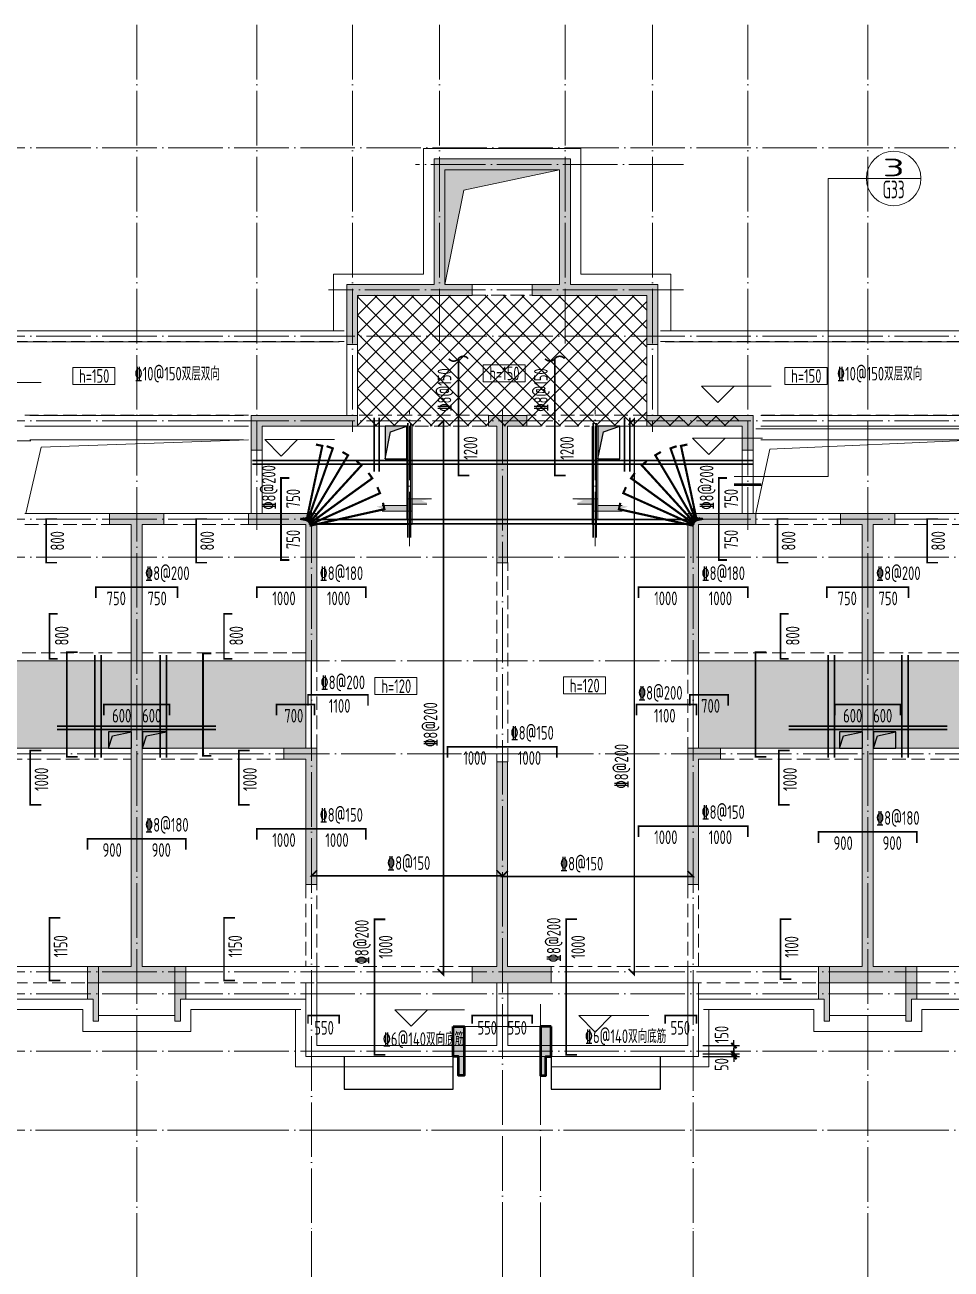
# Model space of a CAD drawing. Extents: x -129922 to 1190196, y -520662 to 139923.
# Drawn here: x 601586 to 618566, y -326059 to -303257 of the extents above; entities that cross this region are included whole.
import ezdxf
from ezdxf.enums import TextEntityAlignment as Align

# ---------------------------------------------------------------- set-up
doc = ezdxf.new("R2010")
doc.units = 0
doc.header["$LTSCALE"] = 1000
doc.header["$MEASUREMENT"] = 0
doc.linetypes.add('DASH', pattern=[0.35, 0.25, -0.1])
doc.linetypes.add('DOTE', pattern=[2.42, 2, -0.2, 0.02, -0.2])
for name, color, linetype, lineweight in [('A-墙体', 140, 'Continuous', 50), ('A-大样-填充', 8, 'Continuous', 9), ('A-平面-饰线', 11, 'Continuous', 15), ('A-标注-轴号', 3, 'Continuous', 15), ('A-轴线-塔楼', 1, 'DOTE', 9), ('A-轴线-隔墙', 41, 'DOTE', 9), ('S-基础-DQ', 6, 'Continuous', 20), ('S-墙柱-HATCH', 251, 'Continuous', 9), ('S-墙柱-WALL', 6, 'Continuous', 20), ('S-大样-DIM', 3, 'Continuous', 20), ('S-大样-HATCH', 251, 'Continuous', 9), ('S-大样-实线', 2, 'Continuous', 20), ('S-板-BEAM', 4, 'DASH', 20), ('S-板-BEAM-CON', 2, 'Continuous', 20), ('S-板-大样索引', 3, 'Continuous', 20), ('S-板-板厚', 191, 'Continuous', 20), ('S-板-板面填充', 251, 'Continuous', 20), ('S-板-标高', 3, 'Continuous', 20), ('S-板-楼板正筋', 107, 'Continuous', 20), ('S-板-楼板正筋文字', 107, 'Continuous', 20), ('S-板-楼板负筋', 1, 'Continuous', 20), ('S-板-楼板负筋文字', 7, 'Continuous', 20), ('S-板-模板线条', 140, 'Continuous', 20), ('S-板-洞口边线', 211, 'Continuous', 20), ('S-轴网-轴线', 1, 'DOTE', 9)]:
    doc.layers.add(name, color=color, linetype=linetype, lineweight=lineweight)
for name, color, linetype in [('DIM_SYMB', 3, 'Continuous'), ('HOLE', 5, 'Continuous'), ('HOLE_HATCH', 9, 'Continuous'), ('REIN', 1, 'Continuous'), ('楼板负筋文字', 7, 'Continuous'), ('楼板负筋钢筋', 1, 'Continuous')]:
    doc.layers.add(name, color=color, linetype=linetype)
doc.styles.add('TSSD_Dimension', font='tssdeng.shx', dxfattribs={"width": 0.7, "bigfont": 'HZTXT.SHX'})
doc.styles.add('TSSD_Rein', font='tssdeng.shx', dxfattribs={"width": 0.7, "bigfont": 'hztxt.shx'})
doc.dimstyles.new('TSSD_100_100$0', dxfattribs={"dimtxt": 250, "dimasz": 100, "dimexe": 100, "dimexo": 250, "dimgap": 100, "dimtad": 1, "dimdec": 0, "dimzin": 0, "dimdsep": 46, "dimtxsty": 'TSSD_Dimension', "dimblk": 'ARCHTICK', "dimcen": 0, "dimdle": 100, "dimclrd": 3, "dimclre": 3, "dimclrt": 7, "dimadec": 0, "dimazin": 0, "dimtfac": 1, "dimtdec": 0, "dimtix": 1, "dimtmove": 2, "dimatfit": 0, "dimldrblk": 'ARCHTICK', "dimfxl": 0, "dimtolj": 1, "dimtzin": 0, "dimarcsym": 0})
pattern_1 = [(0, (600536.2, -317512.57), (23.8125, 47.625), [0, -47.625])]

# ---------------------------------------------------------------- blocks, each defined once
blk = doc.blocks.new('sgfhgfjhg')
at = {"layer": 'S-墙柱-WALL'}
for points in [[(6310063, -1484257), (6310063, -1486557), (6308463, -1486557), (6308463, -1487657), (6308663, -1487657), (6308663, -1486757), (6310763, -1486757), (6310763, -1486557), (6310263, -1486557), (6310263, -1484457), (6312363, -1484457), (6312363, -1486557), (6311863, -1486557), (6311863, -1486757), (6313963, -1486757), (6313963, -1487657), (6314163, -1487657), (6314163, -1486557), (6312563, -1486557), (6312563, -1484257)], [(6306713, -1489597), (6306913, -1489597), (6306913, -1489157), (6308663, -1489157), (6308663, -1488957), (6306713, -1488957)], [(6311063, -1488957), (6311063, -1489157), (6311213, -1489157), (6311213, -1491657), (6311413, -1491657), (6311413, -1489157), (6311763, -1489157), (6311763, -1488957)], [(6315913, -1489597), (6315713, -1489597), (6315713, -1489157), (6313963, -1489157), (6313963, -1488957), (6315913, -1488957)], [(6304113, -1490757), (6304113, -1490957), (6304513, -1490957), (6304513, -1493457), (6304713, -1493457), (6304713, -1490957), (6305113, -1490957), (6305113, -1490757)], [(6307713, -1493457), (6307913, -1493457), (6307913, -1490757), (6306663, -1490757), (6306663, -1490957), (6307713, -1490957)], [(6314913, -1493457), (6314713, -1493457), (6314713, -1490757), (6315963, -1490757), (6315963, -1490957), (6314913, -1490957)], [(6318513, -1490757), (6318513, -1490957), (6318113, -1490957), (6318113, -1493457), (6317913, -1493457), (6317913, -1490957), (6317513, -1490957), (6317513, -1490757)], [(6304513, -1494657), (6304713, -1494657), (6304713, -1499057), (6305513, -1499057), (6305513, -1499357), (6303713, -1499357), (6303713, -1499057), (6304513, -1499057)], [(6318113, -1494657), (6317913, -1494657), (6317913, -1499057), (6317113, -1499057), (6317113, -1499357), (6318913, -1499357), (6318913, -1499057), (6318113, -1499057)], [(6307313, -1495057), (6307313, -1495257), (6307713, -1495257), (6307713, -1497557), (6307913, -1497557), (6307913, -1495057)], [(6315313, -1495057), (6315313, -1495257), (6314913, -1495257), (6314913, -1497557), (6314713, -1497557), (6314713, -1495057)], [(6311213, -1495307), (6311213, -1499057), (6310763, -1499057), (6310763, -1499357), (6312213, -1499357), (6312213, -1499057), (6311413, -1499057), (6311413, -1495307)]]:
    blk.add_lwpolyline(points, close=True, dxfattribs=at)
blk = doc.blocks.new('sfdhgfjhgjhgj')
at = {"layer": 'S-墙柱-HATCH'}
h = blk.add_hatch(color=256, dxfattribs=at)
h.dxf.hatch_style = 1
h.paths.add_polyline_path([(6514013, -1544014), (6514013, -1546314), (6512413, -1546314), (6512413, -1547414), (6512613, -1547414), (6512613, -1546514), (6514713, -1546514), (6514713, -1546314), (6514213, -1546314), (6514213, -1544214), (6516313, -1544214), (6516313, -1546314), (6515813, -1546314), (6515813, -1546514), (6517913, -1546514), (6517913, -1547414), (6518113, -1547414), (6518113, -1546314), (6516513, -1546314), (6516513, -1544014)])
h = blk.add_hatch(color=256, dxfattribs=at)
h.dxf.hatch_style = 1
h.paths.add_polyline_path([(6510663, -1549354), (6510863, -1549354), (6510863, -1548914), (6512613, -1548914), (6512613, -1548714), (6510663, -1548714)])
h = blk.add_hatch(color=256, dxfattribs=at)
h.dxf.hatch_style = 1
h.paths.add_polyline_path([(6515013, -1548714), (6515013, -1548914), (6515163, -1548914), (6515163, -1551414), (6515363, -1551414), (6515363, -1548914), (6515713, -1548914), (6515713, -1548714)])
h = blk.add_hatch(color=256, dxfattribs=at)
h.dxf.hatch_style = 1
h.paths.add_polyline_path([(6519863, -1549354), (6519663, -1549354), (6519663, -1548914), (6517913, -1548914), (6517913, -1548714), (6519863, -1548714)])
h = blk.add_hatch(color=256, dxfattribs=at)
h.dxf.hatch_style = 1
h.paths.add_polyline_path([(6508063, -1550514), (6508063, -1550714), (6508463, -1550714), (6508463, -1553214), (6508663, -1553214), (6508663, -1550714), (6509063, -1550714), (6509063, -1550514)])
h = blk.add_hatch(color=256, dxfattribs=at)
h.dxf.hatch_style = 1
h.paths.add_polyline_path([(6511663, -1553214), (6511863, -1553214), (6511863, -1550514), (6510613, -1550514), (6510613, -1550714), (6511663, -1550714)])
h = blk.add_hatch(color=256, dxfattribs=at)
h.dxf.hatch_style = 1
h.paths.add_polyline_path([(6518863, -1553214), (6518663, -1553214), (6518663, -1550514), (6519913, -1550514), (6519913, -1550714), (6518863, -1550714)])
h = blk.add_hatch(color=256, dxfattribs=at)
h.dxf.hatch_style = 1
h.paths.add_polyline_path([(6522463, -1550514), (6522463, -1550714), (6522063, -1550714), (6522063, -1553214), (6521863, -1553214), (6521863, -1550714), (6521463, -1550714), (6521463, -1550514)])
h = blk.add_hatch(color=256, dxfattribs=at)
h.dxf.hatch_style = 1
h.paths.add_polyline_path([(6508463, -1554414), (6508663, -1554414), (6508663, -1558814), (6509463, -1558814), (6509463, -1559114), (6507663, -1559114), (6507663, -1558814), (6508463, -1558814)])
h = blk.add_hatch(color=256, dxfattribs=at)
h.dxf.hatch_style = 1
h.paths.add_polyline_path([(6522063, -1554414), (6521863, -1554414), (6521863, -1558814), (6521063, -1558814), (6521063, -1559114), (6522863, -1559114), (6522863, -1558814), (6522063, -1558814)])
h = blk.add_hatch(color=256, dxfattribs=at)
h.dxf.hatch_style = 1
h.paths.add_polyline_path([(6511263, -1554814), (6511263, -1555014), (6511663, -1555014), (6511663, -1557314), (6511863, -1557314), (6511863, -1554814)])
h = blk.add_hatch(color=256, dxfattribs=at)
h.dxf.hatch_style = 1
h.paths.add_polyline_path([(6519263, -1554814), (6519263, -1555014), (6518863, -1555014), (6518863, -1557314), (6518663, -1557314), (6518663, -1554814)])
h = blk.add_hatch(color=256, dxfattribs=at)
h.dxf.hatch_style = 1
h.paths.add_polyline_path([(6515163, -1555064), (6515163, -1558814), (6514713, -1558814), (6514713, -1559114), (6516163, -1559114), (6516163, -1558814), (6515363, -1558814), (6515363, -1555064)])
blk.add_blockref('sgfhgfjhg', (203950, -59758))
blk = doc.blocks.new('20191020.17352493')
at = {"layer": 'S-板-模板线条'}
for p, q in [((13630, 13950), (20900, 13950)), ((26880, 13950), (33150, 13950)), ((13630, 13750), (20900, 13750)), ((26880, 13750), (33150, 13750)), ((19150, 12400), (15230, 12400)), ((28630, 12400), (32550, 12400)), ((19150, 12200), (15230, 12200)), ((15230, 12200), (19150, 12200)), ((28630, 12200), (32550, 12200)), ((19150, 11950), (15230, 11950)), ((28630, 11950), (32550, 11950))]:
    blk.add_line(p, q, dxfattribs=at)
blk = doc.blocks.new('20191023.11405152')
at = {"layer": 'S-大样-HATCH'}
h = blk.add_hatch(color=256, dxfattribs=at)
h.dxf.hatch_style = 1
h.paths.add_polyline_path([(-100, 0), (0, 0), (0, -400), (100, -400), (100, 600), (-100, 600)])
at = {"layer": 'S-大样-实线'}
blk.add_lwpolyline([(-100, 0), (0, 0), (0, -400), (100, -400), (100, 600), (-100, 600)], close=True, dxfattribs=at)
blk = doc.blocks.new('新块')
at = {"layer": 'S-基础-DQ'}
h = blk.add_hatch(color=8, dxfattribs=at)
h.dxf.hatch_style = 1
h.paths.add_polyline_path([(100, 25), (371, 25), (371, 54), (266, 91), (455, 125), (0, 125), (0, 0), (-451, 0), (-556, -19), (-451, -56), (-451, -100), (100, -100)])
for points in [[(455, 125), (0, 125), (0, 0), (-451, 0)], [(371, 25), (100, 25), (100, -100), (-451, -100)]]:
    blk.add_lwpolyline(points, dxfattribs=at)
blk = doc.blocks.new('_ArchTick')
at = {"color": 0, "linetype": 'ByBlock', "const_width": 0.4}
blk.add_lwpolyline([(-0.5, -0.5), (0.5, 0.5)], dxfattribs=at)
blk = doc.blocks.new('*D514')
at = {"layer": 'Defpoints', "color": 0, "transparency": 16777216}
for p in [(613767, -321963), (613767, -322113), (614584, -322113)]:
    blk.add_point(p, dxfattribs=at)
at = {"layer": 'DIM_SYMB', "color": 3, "lineweight": -2, "transparency": 16777216}
for p, q in [((614017, -321963), (614684, -321963)), ((614584, -321963), (614584, -321863)), ((614584, -321963), (614584, -322113)), ((614017, -322113), (614684, -322113)), ((614584, -322113), (614584, -322213))]:
    blk.add_line(p, q, dxfattribs=at)
at = {"layer": 'DIM_SYMB', "color": 3, "lineweight": -2, "transparency": 16777216, "xscale": 100, "yscale": 100, "zscale": 100}
for p, rotation in [((614584, -321963), 270), ((614584, -322113), 90)]:
    blk.add_blockref('_ArchTick', p, dxfattribs=dict(at, rotation=rotation))
at = {"layer": 'DIM_SYMB', "color": 7, "transparency": 16777216, "insert": (614359, -321761), "char_height": 250, "attachment_point": 5, "rotation": 90, "style": 'TSSD_Dimension'}
blk.add_mtext('\\A1;150', dxfattribs=at)
blk = doc.blocks.new('*D515')
at = {"layer": 'Defpoints', "color": 0, "transparency": 16777216}
for p in [(613767, -322113), (613767, -322163), (614584, -322163)]:
    blk.add_point(p, dxfattribs=at)
at = {"layer": 'DIM_SYMB', "color": 3, "lineweight": -2, "transparency": 16777216}
for p, q in [((614017, -322113), (614684, -322113)), ((614017, -322163), (614684, -322163)), ((614584, -322113), (614584, -322013)), ((614584, -322113), (614584, -322163)), ((614584, -322163), (614584, -322263))]:
    blk.add_line(p, q, dxfattribs=at)
at = {"layer": 'DIM_SYMB', "color": 3, "lineweight": -2, "transparency": 16777216, "xscale": 100, "yscale": 100, "zscale": 100}
for p, rotation in [((614584, -322113), 270), ((614584, -322163), 90)]:
    blk.add_blockref('_ArchTick', p, dxfattribs=dict(at, rotation=rotation))
at = {"layer": 'DIM_SYMB', "color": 7, "transparency": 16777216, "insert": (614359, -322310), "char_height": 250, "attachment_point": 5, "rotation": 90, "style": 'TSSD_Dimension'}
blk.add_mtext('\\A1;50', dxfattribs=at)
blk = doc.blocks.new('sfdhgfdhgfdjhgfjhgjk')
at = {"layer": 'S-板-BEAM'}
for p, q in [((6611841, -1479454), (6612941, -1479454)), ((6602041, -1480304), (6609491, -1480304)), ((6615291, -1480304), (6621741, -1480304)), ((6607741, -1481654), (6603641, -1481654)), ((6610716, -1481654), (6609741, -1481654)), ((6612141, -1481654), (6610716, -1481654)), ((6614066, -1481654), (6612841, -1481654)), ((6615041, -1481654), (6614066, -1481654)), ((6620891, -1481654), (6617041, -1481654)), ((6610791, -1481854), (6612141, -1481854)), ((6612841, -1481854), (6613991, -1481854)), ((6603641, -1483654), (6605191, -1483654)), ((6606191, -1483654), (6607741, -1483654)), ((6617041, -1483654), (6618591, -1483654)), ((6619591, -1483654), (6621141, -1483654)), ((6612291, -1484354), (6612291, -1488004)), ((6612491, -1488004), (6612491, -1484354)), ((6605591, -1486004), (6602591, -1486004)), ((6608791, -1486004), (6605791, -1486004)), ((6618991, -1486004), (6615991, -1486004)), ((6622191, -1486004), (6619191, -1486004)), ((6608991, -1487754), (6608991, -1486154)), ((6615791, -1486154), (6615791, -1487754)), ((6602991, -1487954), (6605591, -1487954)), ((6605791, -1487954), (6608391, -1487954)), ((6616391, -1487954), (6618991, -1487954)), ((6619191, -1487954), (6621791, -1487954)), ((6608791, -1490254), (6608791, -1491754)), ((6608991, -1491754), (6608991, -1490254)), ((6615791, -1490254), (6615791, -1491754)), ((6615991, -1491754), (6615991, -1490254)), ((6611841, -1491754), (6608991, -1491754)), ((6615791, -1491754), (6613291, -1491754)), ((6602391, -1492054), (6604791, -1492054)), ((6606591, -1492054), (6608991, -1492054)), ((6615791, -1492054), (6618191, -1492054)), ((6619991, -1492054), (6622391, -1492054))]:
    blk.add_line(p, q, dxfattribs=at)
at = {"layer": 'S-板-BEAM-CON'}
for p, q in [((6612941, -1479254), (6611841, -1479254)), ((6609491, -1480104), (6602041, -1480104)), ((6621741, -1480104), (6615291, -1480104)), ((6609541, -1480354), (6609541, -1481654)), ((6609741, -1481654), (6609741, -1480354)), ((6615041, -1480354), (6615041, -1481654)), ((6615241, -1481654), (6615241, -1480354)), ((6603641, -1481854), (6607741, -1481854)), ((6609741, -1481854), (6610641, -1481854)), ((6614141, -1481854), (6615041, -1481854)), ((6617041, -1481904), (6621141, -1481904)), ((6607791, -1482294), (6607791, -1483454)), ((6607991, -1483454), (6607991, -1482294)), ((6616791, -1482294), (6616791, -1483454)), ((6616991, -1483454), (6616991, -1482294)), ((6605191, -1483454), (6603641, -1483454)), ((6607741, -1483454), (6606191, -1483454)), ((6618591, -1483454), (6617041, -1483454)), ((6621141, -1483454), (6619591, -1483454)), ((6602591, -1486154), (6605591, -1486154)), ((6605591, -1486154), (6605591, -1487354)), ((6605791, -1486154), (6605791, -1487354)), ((6605791, -1486154), (6608791, -1486154)), ((6608791, -1486154), (6608791, -1487754)), ((6615991, -1486154), (6618991, -1486154)), ((6615991, -1487754), (6615991, -1486154)), ((6618991, -1486154), (6618991, -1487354)), ((6619191, -1486154), (6619191, -1487354)), ((6619191, -1486154), (6622191, -1486154)), ((6605591, -1487754), (6602991, -1487754)), ((6608391, -1487754), (6605791, -1487754)), ((6618991, -1487754), (6616391, -1487754)), ((6621791, -1487754), (6619191, -1487754)), ((6604791, -1491754), (6602391, -1491754)), ((6608991, -1491754), (6606591, -1491754)), ((6608991, -1493204), (6608991, -1491754)), ((6615791, -1491754), (6615791, -1493204)), ((6618191, -1491754), (6615791, -1491754)), ((6622391, -1491754), (6619991, -1491754)), ((6608791, -1492054), (6608791, -1493404)), ((6608991, -1492054), (6611841, -1492054)), ((6612291, -1492054), (6612291, -1493204)), ((6612491, -1493204), (6612491, -1492054)), ((6613291, -1492054), (6615791, -1492054)), ((6615991, -1493404), (6615991, -1492054)), ((6612291, -1493204), (6608991, -1493204)), ((6615791, -1493204), (6612491, -1493204)), ((6608791, -1493404), (6612391, -1493404)), ((6612391, -1493404), (6615991, -1493404))]:
    blk.add_line(p, q, dxfattribs=at)
at = {"layer": 'S-板-模板线条', "lineweight": -3}
for p, q in [((6609491, -1493404), (6609491, -1494004)), ((6611491, -1494004), (6611491, -1493404)), ((6613291, -1493404), (6613291, -1494004)), ((6615291, -1494004), (6615291, -1493404)), ((6609491, -1494004), (6611491, -1494004)), ((6613291, -1494004), (6615291, -1494004))]:
    blk.add_line(p, q, dxfattribs=at)
at = {"layer": 'S-板-模板线条', "ltscale": 0.5}
for points in [[(6592791, -1492354), (6594791, -1492354), (6594791, -1493404), (6598091, -1493404), (6598091, -1492854), (6599891, -1492854), (6599891, -1493404), (6602591, -1493404), (6602591, -1492354), (6604891, -1492354), (6604891, -1492754), (6604991, -1492754), (6604991, -1492654), (6606391, -1492654), (6606391, -1492754), (6606491, -1492754), (6606491, -1492354), (6608791, -1492354), (6608791, -1493404), (6611491, -1493404), (6611491, -1492854), (6612391, -1492854)], [(6622191, -1492354), (6619891, -1492354), (6619891, -1492754), (6619791, -1492754), (6619791, -1492654), (6618391, -1492654), (6618391, -1492754), (6618291, -1492754), (6618291, -1492354), (6615991, -1492354), (6615991, -1493404), (6613291, -1493404), (6613291, -1492854), (6612391, -1492854)]]:
    blk.add_lwpolyline(points, dxfattribs=at)
blk = doc.blocks.new('A$C74CD54C9')
at = {"layer": 'A-平面-饰线'}
for points in [[(7510, -3250), (7510, -2210), (9160, -2210), (9160, 90), (12040, 90), (12040, -2210), (13690, -2210), (13690, -3250)], [(340, -3250), (7610, -3250)], [(13590, -3250), (19860, -3250)], [(340, -3450), (7610, -3450)], [(13590, -3450), (19860, -3450)], [(5860, -4800), (1940, -4800)], [(1940, -5000), (5860, -5000)], [(5860, -5000), (1940, -5000)], [(15340, -4800), (19260, -4800)], [(15340, -5000), (19260, -5000)], [(5860, -5250), (1940, -5250)], [(15340, -5250), (19260, -5250)], [(6910, -15690), (4890, -15690), (4890, -16090), (2910, -16090), (2910, -15690), (890, -15690)], [(6810, -15690), (6810, -16740), (9710, -16740)], [(11490, -16740), (14390, -16740), (14390, -15690)], [(14290, -15690), (16310, -15690), (16310, -16090), (18290, -16090), (18290, -15690), (20310, -15690)]]:
    blk.add_lwpolyline(points, dxfattribs=at)
blk = doc.blocks.new('B-放射筋')
at = {"layer": 'S-板-楼板负筋', "const_width": 40}
for points in [[(118, 80), (92, 197), (-1260, -103), (-1234, -220)], [(144, 66), (95, 175), (-1180, -397), (-1131, -507)], [(173, 57), (102, 154), (-1038, -669), (-968, -767)], [(202, 55), (114, 136), (-839, -905), (-751, -986)], [(232, 58), (129, 119), (-594, -1091), (-491, -1152)], [(260, 67), (146, 107), (-314, -1218), (-201, -1258)], [(284, 73), (166, 98), (-122, -1263), (-5, -1288)]]:
    blk.add_lwpolyline(points, dxfattribs=at)
blk = doc.blocks.new('ZHOUWANG3')
at = {"layer": 'A-标注-轴号'}
for p, q in [((105552, 226834), (105552, 222834)), ((108752, 226834), (108752, 222834)), ((112252, 226834), (112252, 222834)), ((112952, 226834), (112952, 222834)), ((115752, 226834), (115752, 222834)), ((118952, 226834), (118952, 222834))]:
    blk.add_line(p, q, dxfattribs=at)
at = {"layer": 'A-轴线-塔楼', "linetype": 'DOTE', "ltscale": 0.5}
for p, q in [((105552, 248942), (105552, 226834)), ((107752, 248942), (107752, 239686)), ((109502, 248942), (109502, 241486)), ((111102, 248942), (111102, 242986)), ((113402, 248942), (113402, 243076)), ((115002, 248942), (115002, 241486)), ((116752, 248942), (116752, 239686)), ((118952, 248942), (118952, 226834)), ((139798, 246686), (85362, 246686)), ((115570, 246386), (110660, 246386)), ((115570, 244086), (109062, 244086)), ((139798, 243236), (85362, 243236)), ((112252, 241886), (112252, 226834)), ((139798, 241686), (85362, 241686)), ((139798, 239886), (85362, 239886)), ((108752, 240086), (108752, 226834)), ((115752, 240086), (115752, 226834)), ((139798, 239186), (85362, 239186)), ((122394, 235586), (101608, 235586)), ((139798, 231586), (85362, 231586)), ((112952, 230993), (112952, 226834)), ((139798, 228686), (85362, 228686))]:
    blk.add_line(p, q, dxfattribs=at)
at = {"layer": 'A-轴线-隔墙', "ltscale": 0.5}
for p, q in [((110552, 239386), (110552, 241886)), ((113952, 239386), (113952, 241886)), ((122394, 237286), (101608, 237286)), ((139798, 231186), (85362, 231186)), ((139798, 230136), (85362, 230136))]:
    blk.add_line(p, q, dxfattribs=at)
blk = doc.blocks.new('sgjhfgjhgj')
at = {"layer": 'HOLE_HATCH', "ltscale": 0.5}
for points in [[(282019, 605212), (282419, 605212), (282119, 605112), (282019, 604612)], [(285919, 605212), (286319, 605212), (286019, 605112), (285919, 604612)], [(276948, 599612), (277368, 599612), (277023, 599537), (276948, 599312)], [(277569, 599612), (278014, 599612), (277644, 599537), (277569, 599312)], [(290348, 599612), (290769, 599612), (290423, 599537), (290348, 599312)], [(290969, 599612), (291381, 599612), (291044, 599537), (290969, 599312)]]:
    blk.add_hatch(color=256, dxfattribs=at).paths.add_polyline_path(points)
at = {"layer": 'HOLE', "ltscale": 0.5}
for points in [[(282019, 604612), (282419, 604612), (282419, 605212), (282019, 605212)], [(285919, 604612), (286319, 604612), (286319, 605212), (285919, 605212)], [(276948, 599312), (277368, 599312), (277368, 599612), (276948, 599612)], [(277569, 599312), (278014, 599312), (278014, 599612), (277569, 599612)], [(290348, 599312), (290769, 599312), (290769, 599612), (290348, 599612)], [(290969, 599312), (291381, 599312), (291381, 599612), (290969, 599612)]]:
    blk.add_lwpolyline(points, close=True, dxfattribs=at)
for points in [[(282019, 604612), (282119, 605112), (282419, 605212)], [(285919, 604612), (286019, 605112), (286319, 605212)], [(276948, 599312), (277023, 599537), (277368, 599612)], [(277569, 599312), (277644, 599537), (278014, 599612)], [(290348, 599312), (290423, 599537), (290769, 599612)], [(290969, 599312), (291044, 599537), (291381, 599612)]]:
    blk.add_lwpolyline(points, dxfattribs=at)
blk = doc.blocks.new('sgfjhgfjhgkjhk')
at = {"layer": 'S-板-大样索引', "color": 1}
for p, q in [((6511393, -1417913), (6512091, -1417913)), ((6511393, -1423374), (6511393, -1417913)), ((6513091, -1417913), (6512091, -1417913)), ((6509666, -1423374), (6511393, -1423374))]:
    blk.add_line(p, q, dxfattribs=at)
at = {"layer": 'S-板-大样索引', "color": 1, "const_width": 50}
blk.add_lwpolyline([(6509666, -1423524), (6510166, -1423524)], dxfattribs=at)
at = {"layer": 'S-板-大样索引', "color": 1}
blk.add_circle((6512591, -1417913), 500, dxfattribs=at)
at = {"layer": 'S-板-大样索引', "color": 1, "style": 'TSSD_Rein'}
for s, width, p, p2 in [('3', 2.321429, (6512390, -1417873), (6512793, -1417873)), ('G33', 0.590909, (6512390, -1418276), (6512793, -1418276))]:
    blk.add_text(s, height=322, dxfattribs=dict(at, width=width)).set_placement(p, p2, align=Align.FIT)

msp = doc.modelspace()

# ---------------------------------------------------------------- hatches: boundary and pattern name
at = {"layer": 'A-大样-填充', "ltscale": 0.5}
h = msp.add_hatch(color=256, dxfattribs=at)
h.dxf.hatch_style = 1
h.paths.add_polyline_path([(609436.2, -321612.6), (609636.2, -321612.6), (609636.2, -322512.6), (609536.2, -322512.6), (609536.2, -322162.6), (609436.2, -322162.6)])
h = msp.add_hatch(color=256, dxfattribs=at)
h.dxf.hatch_style = 1
h.paths.add_polyline_path([(611236.2, -321612.6), (611036.2, -321612.6), (611036.2, -322512.6), (611136.2, -322512.6), (611136.2, -322162.6), (611236.2, -322162.6)])
at = {"layer": 'S-板-板面填充'}
h = msp.add_hatch(color=256, dxfattribs=at)
h.dxf.hatch_style = 1
h.paths.add_polyline_path([(611386.2, -305912.6), (609286.2, -305912.6), (609286.2, -308012.6), (609631.6, -306283.1)])
h = msp.add_hatch(dxfattribs=at)
h.set_pattern_fill('ANSI37', color=256, scale=150, style=0)
h.set_pattern_definition([(45, (607686.2, -308912.57), (-168.38, 168.38), []), (135, (607686.2, -308912.57), (-168.38, -168.38), [])])
h.paths.add_polyline_path([(612986.2, -308212.6), (607686.2, -308212.6), (607686.2, -310612.6), (605936.2, -310612.6), (605836.2, -310612.6), (614636.2, -310612.6), (614736.2, -310412.6), (612986.2, -310412.6)])
h = msp.add_hatch(dxfattribs=at)
h.set_pattern_fill('DOTS', color=256, scale=30, style=0)
h.set_pattern_definition(pattern_1)
h.paths.add_polyline_path([(606736.2, -314912.6), (600536.2, -314912.6), (600536.2, -316512.6), (606736.2, -316512.6)])
h = msp.add_hatch(dxfattribs=at)
h.set_pattern_fill('DOTS', color=256, scale=30, style=0)
h.set_pattern_definition(pattern_1)
h.paths.add_polyline_path([(613936.3, -314912.6), (620136.3, -314912.6), (620136.3, -316512.6), (613936.3, -316512.6)])

# ---------------------------------------------------------------- linework, layer by layer
at = {"layer": 'A-墙体'}
for points in [[(609436.2, -321612.6), (609636.2, -321612.6), (609636.2, -322512.6), (609536.2, -322512.6), (609536.2, -322162.6), (609436.2, -322162.6), (609436.2, -321612.6)], [(611236.2, -321612.6), (611036.2, -321612.6), (611036.2, -322512.6), (611136.2, -322512.6), (611136.2, -322162.6), (611236.2, -322162.6), (611236.2, -321612.6)]]:
    msp.add_lwpolyline(points, dxfattribs=at)
at = {"layer": 'S-基础-DQ', "ltscale": 0.5}
for points in [[(606936.2, -312312.6), (608586.2, -312312.6), (608586.2, -310612.6)], [(606936.2, -312412.6), (608686.2, -312412.6), (608686.2, -310612.6)], [(613736.2, -312412.6), (611986.2, -312412.6), (611986.2, -310612.6)], [(613736.2, -312312.6), (612086.2, -312312.6), (612086.2, -310612.6)], [(606836.2, -316512.6), (606836.2, -314912.6)], [(613836.2, -316512.6), (613836.2, -314912.6)]]:
    msp.add_lwpolyline(points, dxfattribs=at)
at = {"layer": 'S-板-大样索引'}
for p, q in [((616313.9, -311532.7), (616313.9, -306071.7)), ((614586.2, -311532.7), (616313.9, -311532.7))]:
    msp.add_line(p, q, dxfattribs=at)
at = {"layer": 'S-板-大样索引', "const_width": 50}
msp.add_lwpolyline([(614586.2, -311682.7), (615086.2, -311682.7)], dxfattribs=at)
at = {"layer": 'S-板-板厚'}
for points in [[(603236.4, -309534.4), (602466.1, -309534.4), (602466.1, -309844.6), (603236.4, -309844.6)], [(610755.8, -309486.1), (609985.5, -309486.1), (609985.5, -309796.3), (610755.8, -309796.3)], [(616290.2, -309534.4), (615519.9, -309534.4), (615519.9, -309844.6), (616290.2, -309844.6)], [(608773.3, -315219.6), (608002.9, -315219.6), (608002.9, -315529.8), (608773.3, -315529.8)], [(612228.8, -315207.6), (611458.4, -315207.6), (611458.4, -315517.8), (612228.8, -315517.8)]]:
    msp.add_lwpolyline(points, close=True, dxfattribs=at)
at = {"layer": 'S-板-标高'}
for p, q in [((600604.6, -309813.1), (601885.6, -309813.1)), ((614286.6, -310178.6), (613986.6, -309878.6)), ((613986.6, -309878.6), (615267.6, -309878.6)), ((614286.6, -310178.6), (614586.6, -309878.6)), ((600416.9, -310878.2), (601697.9, -310878.2)), ((606282.7, -311158), (605982.7, -310858)), ((605982.7, -310858), (607263.7, -310858)), ((606282.7, -311158), (606582.7, -310858)), ((614124.2, -311130.4), (613824.2, -310830.4)), ((613824.2, -310830.4), (615105.2, -310830.4)), ((614124.2, -311130.4), (614424.2, -310830.4)), ((608666.6, -321606.1), (608366.6, -321306.1)), ((608366.6, -321306.1), (609647.6, -321306.1)), ((608666.6, -321606.1), (608966.6, -321306.1)), ((612042.6, -321714.1), (611742.6, -321414.1)), ((611742.6, -321414.1), (613023.6, -321414.1)), ((612042.6, -321714.1), (612342.6, -321414.1))]:
    msp.add_line(p, q, dxfattribs=at)
at = {"layer": 'S-板-楼板正筋', "const_width": 30}
for points in [[(607989, -310455.1), (607989, -311442.5)], [(608083.5, -310455.1), (608083.5, -311442.5)], [(608603.9, -310554.2), (608603.9, -312651.7)], [(608658.4, -310554.2), (608658.4, -312651.7)], [(609152.1, -320556.5), (609258.1, -320662.6), (609258.1, -310512.6), (609152.1, -310618.6)], [(612003.9, -310554.2), (612003.9, -312651.7)], [(612058.4, -310554.2), (612058.4, -312651.7)], [(612580, -310455.1), (612580, -311442.5)], [(612652.1, -320556.5), (612758.1, -320662.6), (612758.1, -310478.6), (612652.1, -310584.7)], [(612674.5, -310455.1), (612674.5, -311442.5)], [(605757, -311239.1), (614931, -311239.1)], [(605757, -311306.6), (614931, -311306.6)], [(613864.3, -312322.4), (606788.1, -312322.4)], [(613864.3, -312398.2), (606788.1, -312398.2)], [(602870.6, -316685.1), (602870.6, -314805.1)], [(602985.6, -316685.1), (602985.6, -314805.1)], [(604064.6, -316685.1), (604064.6, -314805.1)], [(604179.6, -316685.1), (604179.6, -314805.1)], [(616313.3, -316685.1), (616313.3, -314805.1)], [(616428.3, -316685.1), (616428.3, -314805.1)], [(617660.8, -316685.1), (617660.8, -314805.1)], [(617775.8, -316685.1), (617775.8, -314805.1)], [(605087.6, -316106.6), (602177.6, -316106.6)], [(605087.6, -316172.1), (602177.6, -316172.1)], [(615584.8, -316106.6), (618494.8, -316106.6)], [(615584.8, -316172.1), (618494.8, -316172.1)], [(606942.3, -318748.2), (606836.2, -318854.3), (610336.2, -318854.3), (610230.1, -318748.2)], [(610442.3, -318759.4), (610336.2, -318865.5), (613836.2, -318865.5), (613730.1, -318759.4)]]:
    msp.add_lwpolyline(points, dxfattribs=at)
at = {"layer": 'S-板-楼板负筋', "const_width": 30}
for points in [[(609711.6, -309374.7, 0.5), (609534.6, -309374.7, -0.5), (609357.6, -309374.7)], [(611478.7, -309374.7, 0.5), (611301.7, -309374.7, -0.5), (611124.7, -309374.7)]]:
    msp.add_lwpolyline(points, format="xyb", dxfattribs=at)
at = {"layer": 'S-板-楼板负筋'}
for points, const_width in [([(609734.6, -311512.6), (609534.6, -311512.6), (609534.6, -309374.7)], 30), ([(611501.7, -311512.6), (611301.7, -311512.6), (611301.7, -309374.7)], 30), ([(602176.7, -313112.6), (601976.7, -313112.6), (601976.7, -312312.6), (602176.7, -312312.6)], 30), ([(604923.7, -313112.6), (604723.7, -313112.6), (604723.7, -312312.6), (604923.7, -312312.6)], 30), ([(615581.1, -313112.6), (615381.1, -313112.6), (615381.1, -312312.6), (615581.1, -312312.6)], 30), ([(618323.7, -313112.6), (618123.7, -313112.6), (618123.7, -312312.6), (618323.7, -312312.6)], 30), ([(602886.2, -313762.6), (602886.2, -313562.6), (604386.2, -313562.6), (604386.2, -313762.6)], 30), ([(605836.2, -313762.6), (605836.2, -313562.6), (607836.2, -313562.6), (607836.2, -313762.6)], 30), ([(612836.2, -313762.6), (612836.2, -313562.6), (614836.2, -313562.6), (614836.2, -313762.6)], 30), ([(616286.2, -313762.6), (616286.2, -313562.6), (617786.2, -313562.6), (617786.2, -313762.6)], 30), ([(602186.2, -314872.6), (602036.2, -314872.6), (602036.2, -314052.6), (602186.2, -314052.6)], 30), ([(605386.2, -314872.6), (605236.2, -314872.6), (605236.2, -314052.6), (605386.2, -314052.6)], 30), ([(615586.2, -314872.6), (615436.2, -314872.6), (615436.2, -314052.6), (615586.2, -314052.6)], 30), ([(602556.2, -316672.1), (602356.2, -316672.1), (602356.2, -314752.6), (602556.2, -314752.6)], 30), ([(605002.3, -316652.6), (604852.3, -316652.6), (604852.3, -314772.6), (605002.3, -314772.6)], 35), ([(615180.6, -316670.1), (614980.6, -316670.1), (614980.6, -314752.6), (615180.6, -314752.6)], 30), ([(606776.2, -315732.6), (606776.2, -315532.6), (607876.2, -315532.6), (607876.2, -315732.6)], 30), ([(613776.2, -315732.6), (613776.2, -315532.6), (614476.2, -315532.6), (614476.2, -315732.6)], 30), ([(603036.2, -315912.6), (603036.2, -315712.6), (604236.2, -315712.6), (604236.2, -315912.6)], 30), ([(606196.2, -315912.6), (606196.2, -315712.6), (606896.2, -315712.6), (606896.2, -315912.6)], 30), ([(612796.2, -315912.6), (612796.2, -315712.6), (613896.2, -315712.6), (613896.2, -315912.6)], 30), ([(616436.2, -315912.6), (616436.2, -315712.6), (617636.2, -315712.6), (617636.2, -315912.6)], 30), ([(609336.2, -316687.6), (609336.2, -316487.6), (611336.2, -316487.6), (611336.2, -316687.6)], 30), ([(601885.2, -317552.6), (601685.2, -317552.6), (601685.2, -316552.6), (601885.2, -316552.6)], 30), ([(605706.2, -317552.6), (605506.2, -317552.6), (605506.2, -316552.6), (605706.2, -316552.6)], 30), ([(615606.2, -317552.6), (615406.2, -317552.6), (615406.2, -316552.6), (615606.2, -316552.6)], 30), ([(605836.2, -318191.7), (605836.2, -317991.7), (607836.2, -317991.7), (607836.2, -318191.7)], 30), ([(612836.2, -318139.7), (612836.2, -317939.7), (614836.2, -317939.7), (614836.2, -318139.7)], 30), ([(616136.2, -318247.4), (616136.2, -318047.4), (617936.2, -318047.4), (617936.2, -318247.4)], 30), ([(602736.2, -318373.9), (602736.2, -318173.9), (604536.2, -318173.9), (604536.2, -318373.9)], 30), ([(602236.2, -320772.6), (602036.2, -320772.6), (602036.2, -319622.6), (602236.2, -319622.6)], 30), ([(605436.2, -320772.6), (605236.2, -320772.6), (605236.2, -319622.6), (605436.2, -319622.6)], 30), ([(608194.5, -322132.7), (607994.5, -322132.7), (607994.5, -319647.6), (608194.5, -319647.6)], 35), ([(611706.6, -322132.4), (611506.6, -322132.4), (611506.6, -319647.6), (611706.6, -319647.6)], 30), ([(615636.2, -320747.5), (615436.2, -320747.5), (615436.2, -319647.5), (615636.2, -319647.5)], 30), ([(606776.2, -321562.6), (606776.2, -321412.6), (607346.2, -321412.6), (607346.2, -321562.6)], 30), ([(609786.2, -321562.6), (609786.2, -321412.6), (610886.2, -321412.6), (610886.2, -321562.6)], 30), ([(613326.2, -321562.6), (613326.2, -321412.6), (613896.2, -321412.6), (613896.2, -321562.6)], 30)]:
    msp.add_lwpolyline(points, dxfattribs=dict(at, const_width=const_width))
at = {"layer": 'S-板-洞口边线'}
msp.add_lwpolyline([(611386.2, -305912.6), (609286.2, -305912.6), (609286.2, -308012.6), (609631.6, -306283.1)], close=True, dxfattribs=at)
for points in [[(601604.4, -312212.6), (601886.7, -310997.9), (605686.2, -310862.6)], [(614986.2, -312212.6), (615240.5, -311034.5), (619086.2, -310862.6)]]:
    msp.add_lwpolyline(points, dxfattribs=at)
at = {"layer": 'S-轴网-轴线'}
msp.add_lwpolyline([(582421.3, -323512.6), (639236.2, -323512.6)], dxfattribs=at)
at = {"layer": '楼板负筋钢筋', "const_width": 35}
for points in [[(606431.4, -313062.6), (606281.4, -313062.6), (606281.4, -311562.6), (606431.4, -311562.6)], [(614458.1, -313062.6), (614308.1, -313062.6), (614308.1, -311562.6), (614458.1, -311562.6)]]:
    msp.add_lwpolyline(points, dxfattribs=at)

# ---------------------------------------------------------------- block references
for name, p in [('ZHOUWANG3', (498087.8, -552199)), ('sfdhgfjhgjhgj', (-5904926.8, 1238301.6)), ('sgjhfgjhgj', (326171.2, -915824.7))]:
    msp.add_blockref(name, p)
at = {"layer": 'REIN', "rotation": 180}
msp.add_blockref('B-放射筋', (606916.5, -312235.5), dxfattribs=at)
at = {"layer": 'REIN', "xscale": -1, "rotation": 180}
msp.add_blockref('B-放射筋', (613735.9, -312235.5), dxfattribs=at)
at = {"layer": 'S-基础-DQ'}
msp.add_blockref('新块', (608586.2, -312066.6), dxfattribs=at)
at = {"layer": 'S-基础-DQ', "xscale": -1}
msp.add_blockref('新块', (612086.2, -312066.6), dxfattribs=at)
at = {"layer": 'S-大样-DIM'}
for name, p in [('A$C74CD54C9', (599736.2, -305612.6)), ('sfdhgfdhgfdjhgfjhgjk', (-6002054.4, 1171241.6))]:
    msp.add_blockref(name, p, dxfattribs=at)
at = {"layer": 'S-大样-实线'}
for p in [(602836.2, -321112.6), (616236.2, -321112.6)]:
    msp.add_blockref('20191023.11405152', p, dxfattribs=at)
at = {"layer": 'S-大样-实线', "xscale": -1}
for p in [(604436.2, -321112.6), (617836.2, -321112.6)]:
    msp.add_blockref('20191023.11405152', p, dxfattribs=at)
at = {"layer": 'S-板-模板线条'}
msp.add_blockref('20191020.17352493', (586446.2, -322812.6), dxfattribs=at)
at = {"layer": 'S-板-洞口边线'}
msp.add_blockref('sgfjhgfjhgkjhk', (-5895079.4, 1111841.6), dxfattribs=at)

# ---------------------------------------------------------------- texts
at = {"layer": 'S-板-板厚', "style": 'TSSD_Rein', "width": 0.7}
for s, p in [('h=150', (602857.3, -309690.9)), ('h=150', (610376.7, -309642.6)), ('h=150', (615911.1, -309690.9)), ('h=120', (608394.1, -315376.1)), ('h=120', (611849.6, -315364.1))]:
    msp.add_text(s, height=250, dxfattribs=at).set_placement(p, align=Align.MIDDLE)
at = {"layer": 'S-板-楼板正筋文字', "style": 'TSSD_Rein', "width": 0.7}
for s, p in [('\x8410@150双层双向', (603595.6, -309774.1)), ('\x8410@150双层双向', (616471.6, -309774.1)), ('\x848@150', (608224.4, -318742.8)), ('\x848@150', (611395, -318754.1)), ('\x846@140双向底筋', (608146.6, -321970.1)), ('\x846@140双向底筋', (611851.6, -321917.1))]:
    msp.add_text(s, height=250, dxfattribs=at).set_placement(p)
at = {"layer": 'S-板-楼板正筋文字', "linetype": 'Continuous', "style": 'TSSD_Rein', "width": 0.7}
for p in [(609146.7, -316487.6), (612646.7, -317250.9)]:
    msp.add_text('\x848@200', height=250, rotation=90, dxfattribs=at).set_placement(p)
at = {"layer": 'S-板-楼板负筋文字', "linetype": 'Continuous', "style": 'TSSD_Rein', "width": 0.7}
for s, rotation, p in [('\x848@150', 90, (609403.2, -310344.6)), ('\x848@150', 90, (611170.2, -310344.6)), ('\x848@200', 89.99999, (607888.4, -320474.1)), ('\x848@200', 89.99999, (611405.6, -320434.6))]:
    msp.add_text(s, height=250, rotation=rotation, dxfattribs=at).set_placement(p)
for s, p in [('1200', (609630.7, -311012.6)), ('1200', (611397.8, -311012.6)), ('800', (604803.7, -312712.6)), ('800', (618203.7, -312712.6)), ('800', (602136.2, -314452.6)), ('800', (605336.2, -314452.6)), ('800', (615536.2, -314452.6)), ('1000', (605586.2, -317082.6)), ('1000', (615486.2, -317082.6)), ('1150', (602116.2, -320142.6)), ('1150', (605316.2, -320142.6)), ('1000', (608074.5, -320155.1)), ('1000', (611602.7, -320155.1)), ('1100', (615516.2, -320155))]:
    msp.add_text(s, height=250, rotation=90, dxfattribs=at).set_placement(p, align=Align.TOP_CENTER)
at = {"layer": 'S-板-楼板负筋文字', "style": 'TSSD_Rein', "width": 0.7}
for s, p in [('800', (602056.7, -312712.6)), ('800', (615461.1, -312712.6)), ('1000', (601765.2, -317082.6))]:
    msp.add_text(s, height=250, rotation=90, dxfattribs=at).set_placement(p, align=Align.TOP_CENTER)
at = {"layer": 'S-板-楼板负筋文字', "linetype": 'Continuous', "style": 'TSSD_Rein', "width": 0.7}
for s, p in [('\x848@200', (603788.7, -313431.1)), ('\x848@180', (606988.7, -313431.1)), ('\x848@180', (613988.7, -313431.1)), ('\x848@200', (617188.7, -313431.1)), ('\x848@200', (607005.6, -315432.1)), ('\x848@200', (612825.1, -315623.7)), ('\x848@150', (610488.7, -316356.1))]:
    msp.add_text(s, height=250, dxfattribs=at).set_placement(p)
for s, p in [('750', (603261.2, -313642.6)), ('750', (604011.2, -313642.6)), ('1000', (606336.2, -313642.6)), ('1000', (607336.2, -313642.6)), ('1000', (613336.2, -313642.6)), ('1000', (614336.2, -313642.6)), ('750', (616661.2, -313642.6)), ('750', (617411.2, -313642.6)), ('600', (603361.2, -315792.6)), ('600', (603911.2, -315792.6)), ('700', (606516.2, -315792.6)), ('1100', (607356.2, -315612.6)), ('1100', (613316.2, -315792.6)), ('700', (614156.2, -315612.6)), ('600', (616761.2, -315792.6)), ('600', (617311.2, -315792.6)), ('1000', (609836.2, -316567.6)), ('1000', (610836.2, -316567.6)), ('550', (607071.2, -321512.6)), ('550', (610061.2, -321512.6)), ('550', (610611.2, -321512.6)), ('550', (613601.2, -321512.6))]:
    msp.add_text(s, height=250, dxfattribs=at).set_placement(p, align=Align.TOP_CENTER)
at = {"layer": 'S-板-楼板负筋文字', "style": 'TSSD_Rein', "width": 0.7}
for s, p in [('\x848@150', (606988.7, -317860.3)), ('\x848@150', (613988.7, -317808.3)), ('\x848@180', (617188.7, -317915.9)), ('\x848@180', (603788.7, -318042.5))]:
    msp.add_text(s, height=250, dxfattribs=at).set_placement(p)
for s, p in [('1000', (606336.2, -318071.7)), ('1000', (607307.3, -318071.7)), ('1000', (613336.2, -318019.7)), ('1000', (614336.2, -318019.7)), ('900', (603186.2, -318253.9)), ('900', (604086.2, -318253.9)), ('900', (616586.2, -318127.4)), ('900', (617486.2, -318127.4))]:
    msp.add_text(s, height=250, dxfattribs=at).set_placement(p, align=Align.TOP_CENTER)
at = {"layer": '楼板负筋文字', "style": 'TSSD_Rein', "width": 0.7}
for p in [(606181.4, -311324.9), (614208.1, -311324.9)]:
    msp.add_text('\x848@200', height=250, rotation=90, dxfattribs=at).set_placement(p, align=Align.RIGHT)
for p in [(606381.4, -311937.6), (614408.1, -311937.6), (606381.4, -312687.6), (614408.1, -312687.6)]:
    msp.add_text('750', height=250, rotation=90, dxfattribs=at).set_placement(p, align=Align.TOP_CENTER)

# ---------------------------------------------------------------- dimensions: what is measured, and where the dimension line sits
at = {"layer": 'DIM_SYMB'}
for base, p1, p2, picture, middle in [((614584.5, -322112.6), (613767, -321962.6), (613767, -322112.6), '*D514', (614359.5, -321761)), ((614584.5, -322162.6), (613767, -322112.6), (613767, -322162.6), '*D515', (614359.5, -322310.3))]:
    dim = msp.add_linear_dim(base=base, p1=p1, p2=p2, angle=90, dimstyle='TSSD_100_100$0', dxfattribs=at)
    dim.commit()
    dim.dimension.update_dxf_attribs({"geometry": picture, "text_midpoint": middle, "dimtype": 128})

doc.saveas('drawing.dxf')
